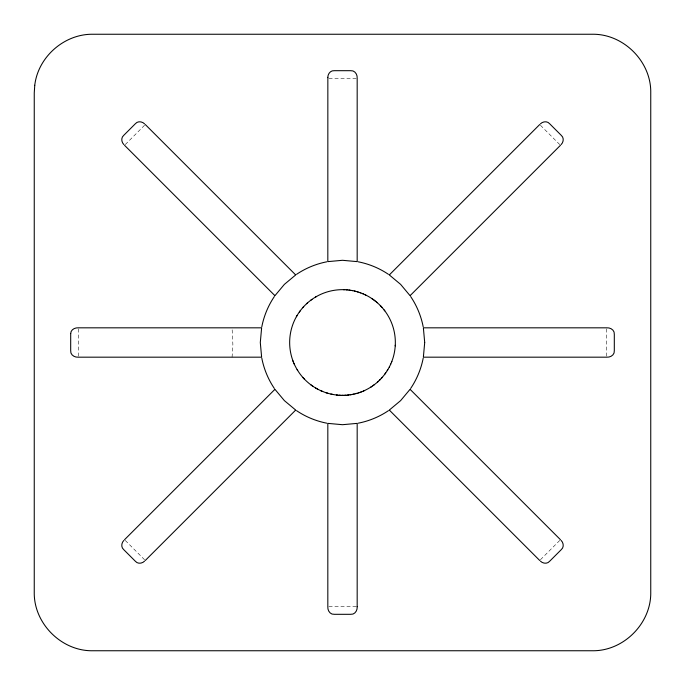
<?xml version="1.0" encoding="UTF-8"?>
<svg xmlns="http://www.w3.org/2000/svg" width="685" height="685" viewBox="0 0 685 685"><rect width="100%" height="100%" fill="white"/><g stroke="black" fill="none" stroke-linecap="round" stroke-linejoin="round"><path stroke-width="0.51" stroke-dasharray="3.42 2.57" d="M232.078 357.176L232.874 344.409L232.121 328.86M125.278 144.552L144.552 125.278M540.448 559.722L559.722 540.448M328.868 78.287L356.132 78.287M328.868 606.713L356.132 606.713M540.448 125.278L559.722 144.552M125.278 540.448L144.552 559.722M606.713 328.868L606.713 356.132M78.287 328.868L78.287 356.132"/><path stroke-width="1.03" d="M395.236 345.899L395.271 345.266M261.807 326.813C263.905 316.016 268.195 305.656 274.351 296.536M423.193 358.186C421.095 368.984 416.805 379.344 410.649 388.464M391.606 362.031L391.829 361.44M390.51 364.574L390.775 363.992M389.294 367.057L389.585 366.492M296.365 316.727L297.059 315.528M387.222 370.653L387.796 369.712M299.311 312.052L300.124 310.93M384.876 374.07L385.689 372.948M123.891 540.396C121.365 542.837 120.825 547.341 123.779 549.687L135.313 561.221C137.659 564.175 142.163 563.635 144.603 561.109M561.109 144.603C563.635 142.163 564.175 137.659 561.221 135.313L549.687 123.779C547.341 120.825 542.837 121.365 540.396 123.891M302.736 307.702L303.66 306.675M381.339 378.325L382.264 377.298M379.413 380.312L380.389 379.336M124.533 539.703L274.214 390.03M274.531 389.714L274.933 389.311L284.378 400.622L295.689 410.067L295.286 410.469M389.714 274.531L389.311 274.933L400.622 284.378L410.067 295.689L410.469 295.286M390.03 274.214L539.703 124.533M145.297 560.467L294.97 410.786M410.786 294.97L560.467 145.297M306.589 303.738L307.616 302.804M377.384 382.196L378.411 381.262M310.836 300.193L311.958 299.379M373.042 385.621L374.164 384.807M296.536 274.351C305.656 268.195 316.016 263.905 326.813 261.807M388.464 410.649C379.344 416.805 368.984 421.095 358.186 423.193M370.748 387.162L371.904 386.408M315.434 297.119L316.633 296.425A52.839 52.839 0 0 1 395.339 343.134A52.839 52.839 0 0 1 315.528 387.941A52.839 52.839 0 0 1 316.633 296.425M363.41 391.032L364.677 390.467M360.841 392.06L362.134 391.563M358.221 392.95L359.539 392.522M355.566 393.704L356.902 393.344M352.861 394.32L354.214 394.029M350.138 394.791L351.508 394.569M347.389 395.117L348.768 394.971M344.632 395.296L346.011 395.228M341.866 395.339L343.245 395.339M343.425 289.669L344.521 289.695M339.101 395.236L340.479 395.305M346.182 289.789L347.278 289.875M336.344 394.98L337.722 395.125M348.939 290.055L350.026 290.192M351.679 290.457L352.749 290.663M333.321 394.543L330.889 394.055M358.186 261.807C368.984 263.905 379.344 268.195 388.464 274.351M326.813 423.193C316.016 421.095 305.656 416.805 296.536 410.649M354.385 291.014L355.455 291.271M357.065 291.707L358.118 292.015M327.935 393.293L325.572 392.556M359.702 292.538L360.738 292.906M362.296 293.505L363.307 293.925M322.703 391.495L320.426 390.51M364.831 294.61L365.824 295.081M317.694 389.157L315.528 387.941M371.809 298.532L372.948 299.311M312.951 386.306L310.93 384.876M373.556 299.747L375.166 300.963M144.603 123.891C142.163 121.365 137.659 120.825 135.313 123.779L123.779 135.313C120.825 137.659 121.365 142.163 123.891 144.603M540.396 561.109C542.837 563.635 547.341 564.175 549.687 561.221L561.221 549.687C564.175 547.341 563.635 542.837 561.109 540.396M376.467 302.025L377.298 302.736M145.297 124.533L294.97 274.214M295.286 274.531L295.689 274.933L284.378 284.378L274.933 295.689L274.531 295.286M410.469 389.714L410.067 389.311L400.622 400.622L389.311 410.067L389.714 410.469M410.786 390.03L560.467 539.703M124.533 145.297L274.214 294.97M390.03 410.786L539.703 560.467M380.312 305.587L381.262 306.589M304.491 379.207L302.804 377.384M381.768 307.145L382.196 307.616M384.139 309.971L384.807 310.836M410.649 296.536C416.805 305.656 421.095 316.016 423.193 326.813M274.351 388.464C268.195 379.344 263.905 368.984 261.807 358.186M297.119 369.566L297.684 370.499M293.968 363.41L294.533 364.677M292.94 360.841L293.437 362.134M70.701 333.561L70.692 350.651C70.221 354.83 74.511 357.536 78.287 357.176L261.627 357.176L260.3 342.5L261.627 327.824L78.287 327.824C74.819 327.567 70.726 329.699 70.701 333.561M424.7 342.5L423.373 357.176L606.713 357.176C610.489 357.536 614.779 354.83 614.308 350.651L614.308 334.349C614.779 330.17 610.489 327.464 606.713 327.824L423.373 327.824L424.7 342.5M327.85 77.345L327.824 261.627L342.5 260.3L357.176 261.627L357.176 78.287C357.536 74.511 354.83 70.221 350.651 70.692L334.349 70.692C330.598 70.264 327.79 73.826 327.85 77.345M357.176 606.713C357.536 610.489 354.83 614.779 350.651 614.308L334.349 614.308C330.17 614.779 327.464 610.489 327.824 606.713L327.824 423.373L342.5 424.7L357.176 423.373L357.176 606.713M34.755 85.3L34.25 92.963L34.25 592.037C33.591 623.418 61.581 651.409 92.963 650.75L592.037 650.75C623.418 651.409 651.409 623.418 650.75 592.037L650.75 92.963C651.409 61.581 623.418 33.591 592.037 34.25L92.963 34.25C64.356 33.796 38.035 56.881 34.755 85.3"/></g></svg>
